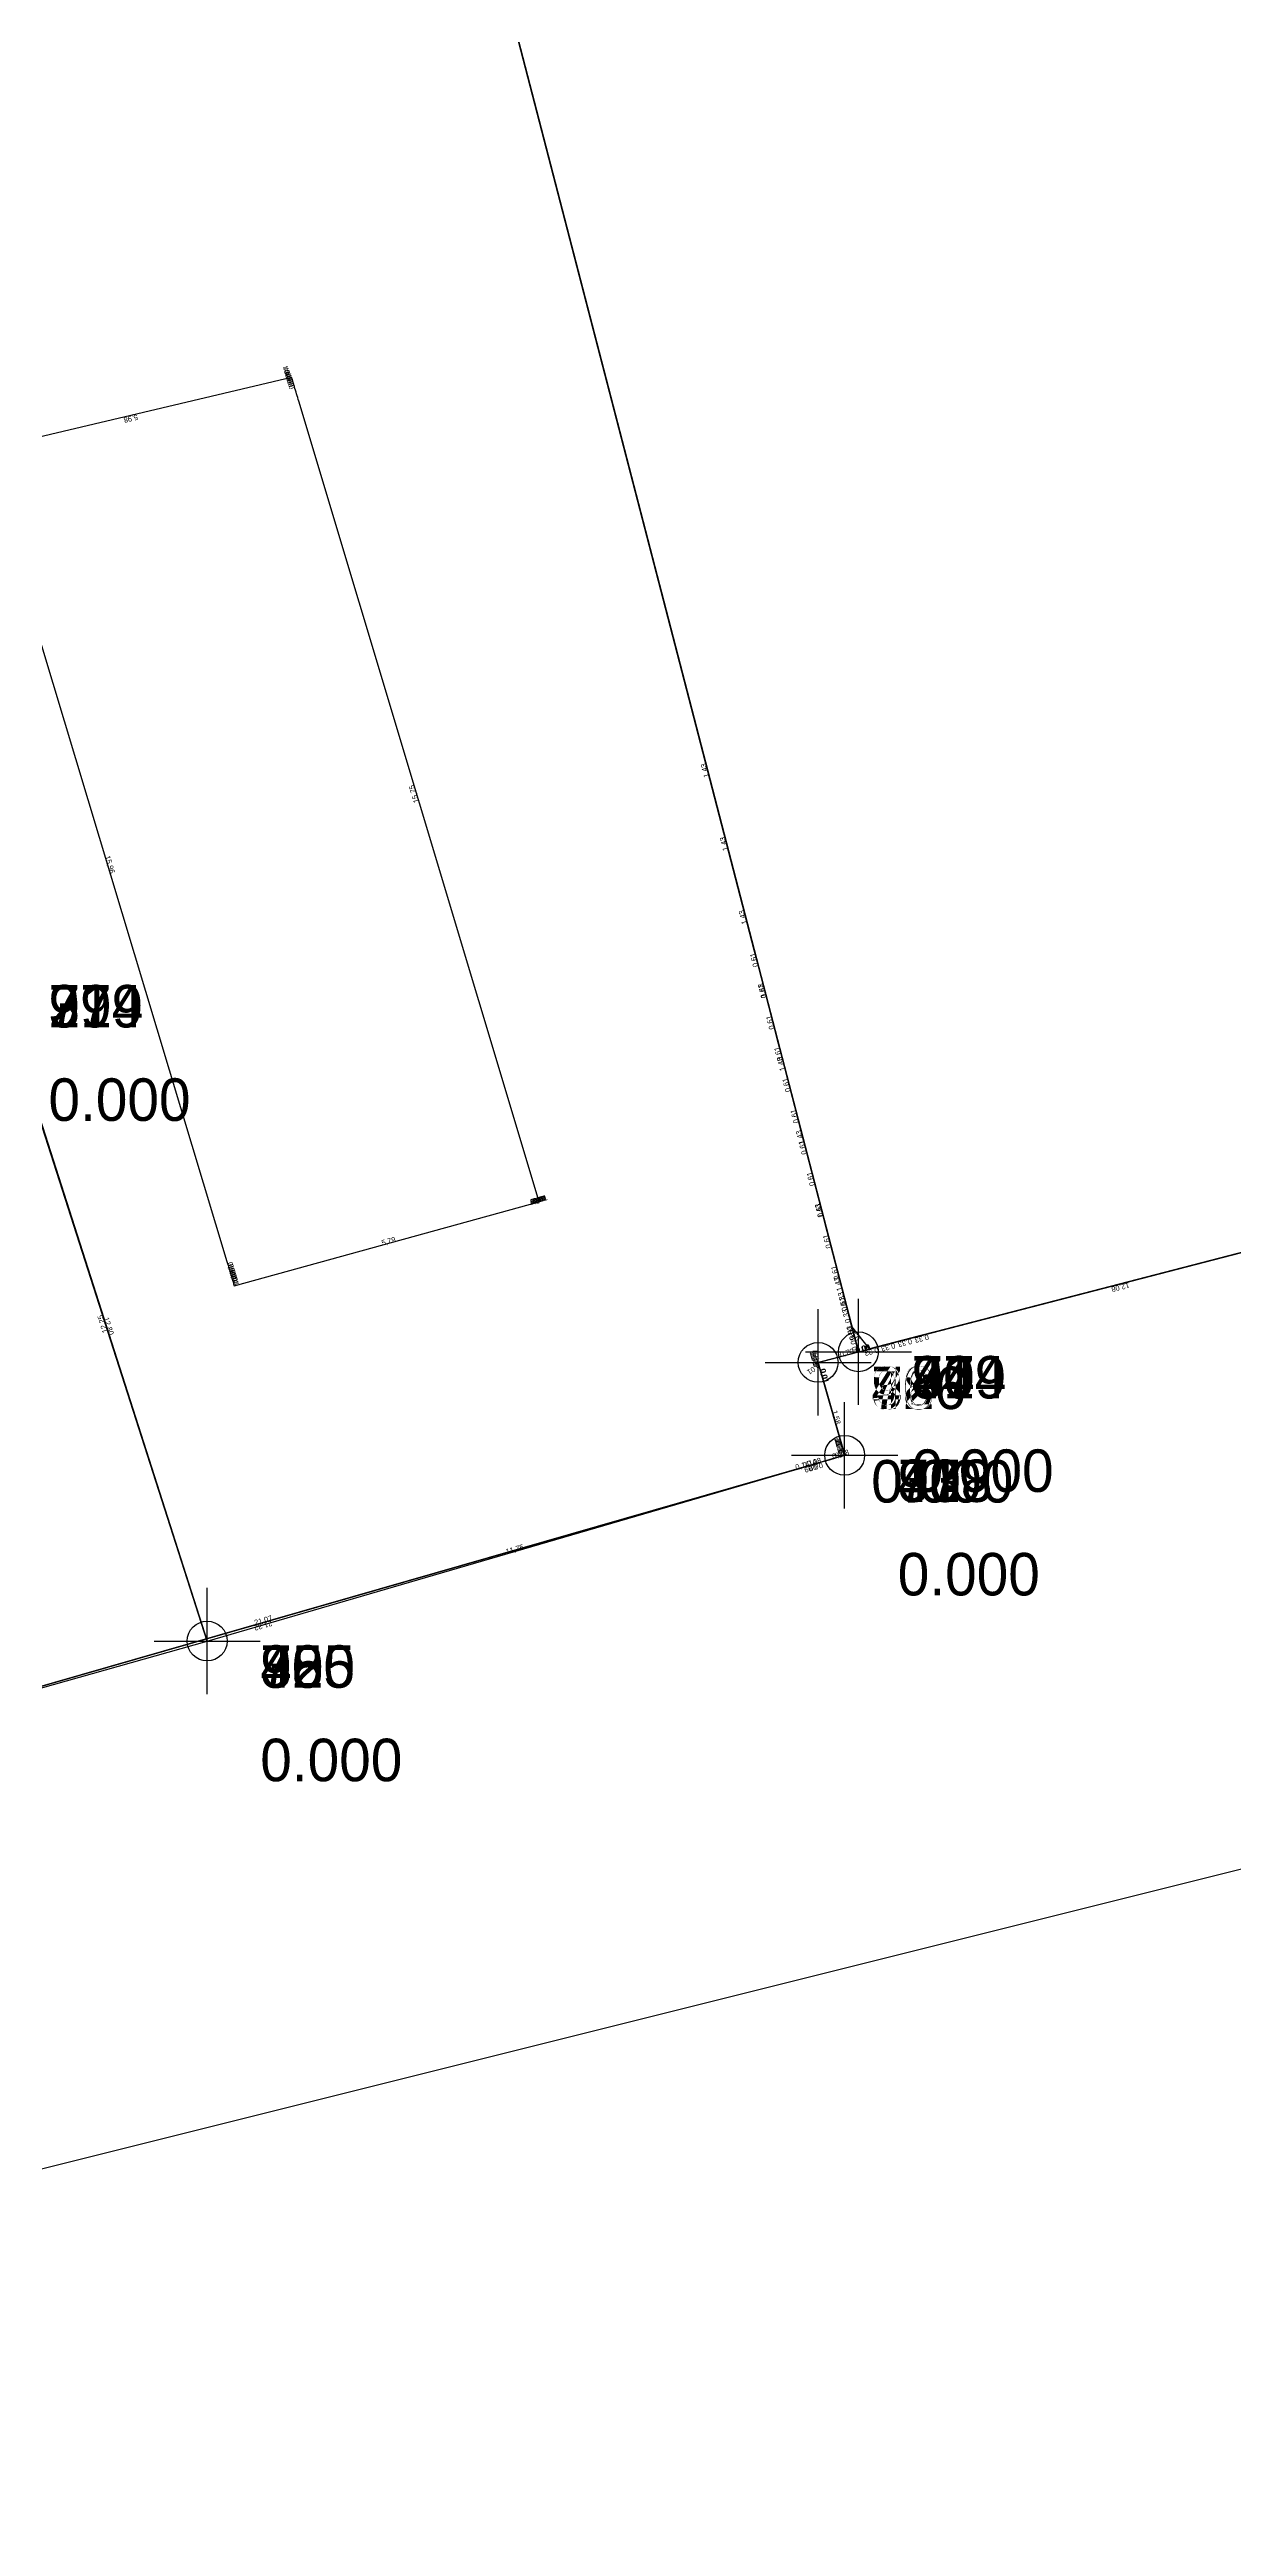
# Model space of a CAD drawing. Header units: metres. Extents: x 581016 to 32581287, y 5319908 to 5321142.
# Drawn here: x 581155.86 to 581178.16, y 5320146.43 to 5320193.09 of the extents above; entities that cross this region are included whole.
import ezdxf
from ezdxf.enums import TextEntityAlignment as Align

# ---------------------------------------------------------------- set-up
doc = ezdxf.new("R2010")
doc.units = ezdxf.units.M
doc.header["$PDMODE"] = 2
doc.header["$PDSIZE"] = 1
for name, color, linetype in [('EdgeLengths', 7, 'Continuous'), ('Flurstuecksgrenzedxf', 7, 'Continuous'), ('Gebaeudeumrissliniedxf', 7, 'Continuous'), ('Grenzpunktdxf', 7, 'Continuous'), ('PointHeights', 7, 'Continuous'), ('PointNames', 7, 'Continuous'), ('UmringIndustrieUGewerbefldxf', 7, 'Continuous'), ('UmringPStrassenverkehrdxf', 7, 'Continuous'), ('UmringPWohnbauFldxf', 7, 'Continuous')]:
    doc.layers.add(name, color=color, linetype=linetype)

msp = doc.modelspace()

# ---------------------------------------------------------------- linework, layer by layer
at = {"layer": 'Flurstuecksgrenzedxf', "color": 178}
for points in [[(581157.88, 5320219.54), (581171.1, 5320168.56), (581277.48, 5320196.13)], [(581157.88, 5320219.54), (581171.1, 5320168.56), (581277.48, 5320196.13)], [(581154.922, 5320175.296), (581158.83, 5320163.11), (581170.114, 5320166.398), (581170.189, 5320166.42), (581170.264, 5320166.442), (581170.338, 5320166.464), (581170.413, 5320166.486), (581170.488, 5320166.507), (581170.562, 5320166.529), (581170.637, 5320166.551), (581170.712, 5320166.573), (581170.787, 5320166.594), (581170.839, 5320166.613), (581170.836, 5320166.624), (581170.833, 5320166.635), (581170.83, 5320166.646), (581170.34, 5320168.36), (581171.054, 5320168.548), (581171.059, 5320168.549), (581171.064, 5320168.55), (581171.068, 5320168.552), (581171.073, 5320168.553), (581171.078, 5320168.554), (581171.082, 5320168.555), (581171.087, 5320168.557), (581171.092, 5320168.558), (581171.097, 5320168.559), (581171.076, 5320168.651), (581170.994, 5320168.968), (581170.912, 5320169.285), (581170.83, 5320169.602), (581158.327, 5320217.818)], [(581154.922, 5320175.296), (581158.83, 5320163.11), (581170.114, 5320166.398), (581170.189, 5320166.42), (581170.264, 5320166.442), (581170.338, 5320166.464), (581170.413, 5320166.486), (581170.488, 5320166.507), (581170.562, 5320166.529), (581170.637, 5320166.551), (581170.712, 5320166.573), (581170.787, 5320166.594), (581170.839, 5320166.613), (581170.836, 5320166.624), (581170.833, 5320166.635), (581170.83, 5320166.646), (581170.34, 5320168.36), (581171.054, 5320168.548), (581171.059, 5320168.549), (581171.064, 5320168.55), (581171.068, 5320168.552), (581171.073, 5320168.553), (581171.078, 5320168.554), (581171.082, 5320168.555), (581171.087, 5320168.557), (581171.092, 5320168.558), (581171.097, 5320168.559), (581171.076, 5320168.651), (581170.994, 5320168.968), (581170.912, 5320169.285), (581170.83, 5320169.602), (581158.327, 5320217.818)], [(581150.184, 5320160.672), (581158.83, 5320163.11), (581155.088, 5320174.776)], [(581150.184, 5320160.672), (581158.83, 5320163.11), (581155.088, 5320174.776)], [(581182.037, 5320171.391), (581170.345, 5320168.361), (581170.34, 5320168.358), (581170.344, 5320168.346), (581170.348, 5320168.334), (581170.351, 5320168.321), (581170.355, 5320168.309), (581170.358, 5320168.296), (581170.362, 5320168.284), (581170.365, 5320168.271), (581170.369, 5320168.259), (581170.372, 5320168.246), (581170.376, 5320168.234), (581170.38, 5320168.222), (581170.383, 5320168.209), (581170.817, 5320166.691), (581170.82, 5320166.678), (581170.824, 5320166.666), (581170.828, 5320166.654), (581170.831, 5320166.641), (581170.835, 5320166.629), (581170.838, 5320166.616), (581170.797, 5320166.598), (581170.712, 5320166.573), (581170.626, 5320166.548), (581170.541, 5320166.523), (581170.456, 5320166.498), (581170.37, 5320166.473), (581170.285, 5320166.448), (581149.79, 5320160.561)], [(581182.037, 5320171.391), (581170.345, 5320168.361), (581170.34, 5320168.358), (581170.344, 5320168.346), (581170.348, 5320168.334), (581170.351, 5320168.321), (581170.355, 5320168.309), (581170.358, 5320168.296), (581170.362, 5320168.284), (581170.365, 5320168.271), (581170.369, 5320168.259), (581170.372, 5320168.246), (581170.376, 5320168.234), (581170.38, 5320168.222), (581170.383, 5320168.209), (581170.817, 5320166.691), (581170.82, 5320166.678), (581170.824, 5320166.666), (581170.828, 5320166.654), (581170.831, 5320166.641), (581170.835, 5320166.629), (581170.838, 5320166.616), (581170.797, 5320166.598), (581170.712, 5320166.573), (581170.626, 5320166.548), (581170.541, 5320166.523), (581170.456, 5320166.498), (581170.37, 5320166.473), (581170.285, 5320166.448), (581149.79, 5320160.561)], [(581128.75, 5320146.43), (581181.13, 5320159.52)], [(581128.75, 5320146.43), (581181.13, 5320159.52)]]:
    msp.add_lwpolyline(points, dxfattribs=at)
at = {"layer": 'Gebaeudeumrissliniedxf', "color": 178}
msp.add_lwpolyline([(581154.6, 5320185.54), (581159.202, 5320170.261), (581159.213, 5320170.226), (581159.223, 5320170.191), (581159.234, 5320170.155), (581159.244, 5320170.12), (581159.255, 5320170.085), (581159.266, 5320170.05), (581159.276, 5320170.015), (581159.287, 5320169.98), (581159.297, 5320169.945), (581159.308, 5320169.91), (581159.318, 5320169.875), (581159.329, 5320169.84), (581159.339, 5320169.805), (581164.921, 5320171.34), (581164.934, 5320171.343), (581164.947, 5320171.347), (581164.959, 5320171.35), (581164.972, 5320171.354), (581164.985, 5320171.358), (581164.998, 5320171.361), (581165.011, 5320171.365), (581165.023, 5320171.368), (581165.036, 5320171.372), (581165.049, 5320171.376), (581165.062, 5320171.379), (581165.074, 5320171.383), (581165.087, 5320171.386), (581160.556, 5320186.466), (581160.545, 5320186.5), (581160.535, 5320186.535), (581160.525, 5320186.57), (581160.514, 5320186.604), (581160.504, 5320186.639), (581160.493, 5320186.673), (581160.483, 5320186.708), (581160.473, 5320186.743), (581160.462, 5320186.777), (581160.452, 5320186.812), (581160.441, 5320186.846), (581160.431, 5320186.881), (581160.42, 5320186.915)], close=True, dxfattribs=at)
msp.add_lwpolyline([(581154.6, 5320185.54), (581159.202, 5320170.261), (581159.213, 5320170.226), (581159.223, 5320170.191), (581159.234, 5320170.155), (581159.244, 5320170.12), (581159.255, 5320170.085), (581159.266, 5320170.05), (581159.276, 5320170.015), (581159.287, 5320169.98), (581159.297, 5320169.945), (581159.308, 5320169.91), (581159.318, 5320169.875), (581159.329, 5320169.84), (581159.339, 5320169.805), (581164.921, 5320171.34), (581164.934, 5320171.343), (581164.947, 5320171.347), (581164.959, 5320171.35), (581164.972, 5320171.354), (581164.985, 5320171.358), (581164.998, 5320171.361), (581165.011, 5320171.365), (581165.023, 5320171.368), (581165.036, 5320171.372), (581165.049, 5320171.376), (581165.062, 5320171.379), (581165.074, 5320171.383), (581165.087, 5320171.386), (581160.556, 5320186.466), (581160.545, 5320186.5), (581160.535, 5320186.535), (581160.525, 5320186.57), (581160.514, 5320186.604), (581160.504, 5320186.639), (581160.493, 5320186.673), (581160.483, 5320186.708), (581160.473, 5320186.743), (581160.462, 5320186.777), (581160.452, 5320186.812), (581160.441, 5320186.846), (581160.431, 5320186.881), (581160.42, 5320186.915)], close=True, dxfattribs=at)
at = {"layer": 'Grenzpunktdxf', "color": 178}
for centre in [(581170.34, 5320168.36), (581170.34, 5320168.36), (581170.34, 5320168.36), (581170.34, 5320168.36), (581171.1, 5320168.56), (581171.1, 5320168.56), (581171.1, 5320168.56), (581171.1, 5320168.56), (581170.84, 5320166.61), (581170.84, 5320166.61), (581170.84, 5320166.61), (581170.84, 5320166.61), (581158.83, 5320163.11), (581158.83, 5320163.11), (581158.83, 5320163.11), (581158.83, 5320163.11)]:
    msp.add_circle(centre, 0.375, dxfattribs=at)
at = {"layer": 'Grenzpunktdxf', "linetype": 'Continuous'}
for p in [(581171.1, 5320168.56), (581171.1, 5320168.56), (581171.1, 5320168.56), (581171.1, 5320168.56), (581170.34, 5320168.36), (581170.34, 5320168.36), (581170.34, 5320168.36), (581170.34, 5320168.36), (581170.84, 5320166.61), (581170.84, 5320166.61), (581170.84, 5320166.61), (581170.84, 5320166.61), (581158.83, 5320163.11), (581158.83, 5320163.11), (581158.83, 5320163.11), (581158.83, 5320163.11)]:
    msp.add_point(p, dxfattribs=at)
at = {"layer": 'UmringIndustrieUGewerbefldxf', "color": 178}
msp.add_lwpolyline([(581266.91, 5320193.39), (581264.341, 5320192.724), (581261.773, 5320192.058), (581259.204, 5320191.393), (581172.568, 5320168.94), (581172.253, 5320168.858), (581171.937, 5320168.777), (581171.622, 5320168.695), (581171.307, 5320168.614), (581170.977, 5320169.036), (581170.618, 5320170.418), (581170.26, 5320171.8), (581169.901, 5320173.182), (581169.543, 5320174.564), (581169.185, 5320175.946), (581168.826, 5320177.329), (581168.468, 5320178.711), (581168.109, 5320180.093), (581157.88, 5320219.54)], dxfattribs=at)
msp.add_lwpolyline([(581266.91, 5320193.39), (581264.341, 5320192.724), (581261.773, 5320192.058), (581259.204, 5320191.393), (581172.568, 5320168.94), (581172.253, 5320168.858), (581171.937, 5320168.777), (581171.622, 5320168.695), (581171.307, 5320168.614), (581170.977, 5320169.036), (581170.618, 5320170.418), (581170.26, 5320171.8), (581169.901, 5320173.182), (581169.543, 5320174.564), (581169.185, 5320175.946), (581168.826, 5320177.329), (581168.468, 5320178.711), (581168.109, 5320180.093), (581157.88, 5320219.54)], dxfattribs=at)
at = {"layer": 'UmringPStrassenverkehrdxf', "color": 178}
for points in [[(581182.037, 5320171.391), (581170.345, 5320168.361), (581170.34, 5320168.358), (581170.344, 5320168.346), (581170.348, 5320168.334), (581170.351, 5320168.321), (581170.355, 5320168.309), (581170.358, 5320168.296), (581170.362, 5320168.284), (581170.365, 5320168.271), (581170.369, 5320168.259), (581170.372, 5320168.246), (581170.376, 5320168.234), (581170.38, 5320168.222), (581170.383, 5320168.209), (581170.817, 5320166.691), (581170.82, 5320166.678), (581170.824, 5320166.666), (581170.828, 5320166.654), (581170.831, 5320166.641), (581170.835, 5320166.629), (581170.838, 5320166.616), (581170.797, 5320166.598), (581170.712, 5320166.573), (581170.626, 5320166.548), (581170.541, 5320166.523), (581170.456, 5320166.498), (581170.37, 5320166.473), (581170.285, 5320166.448), (581149.79, 5320160.561)], [(581182.037, 5320171.391), (581170.345, 5320168.361), (581170.34, 5320168.358), (581170.344, 5320168.346), (581170.348, 5320168.334), (581170.351, 5320168.321), (581170.355, 5320168.309), (581170.358, 5320168.296), (581170.362, 5320168.284), (581170.365, 5320168.271), (581170.369, 5320168.259), (581170.372, 5320168.246), (581170.376, 5320168.234), (581170.38, 5320168.222), (581170.383, 5320168.209), (581170.817, 5320166.691), (581170.82, 5320166.678), (581170.824, 5320166.666), (581170.828, 5320166.654), (581170.831, 5320166.641), (581170.835, 5320166.629), (581170.838, 5320166.616), (581170.797, 5320166.598), (581170.712, 5320166.573), (581170.626, 5320166.548), (581170.541, 5320166.523), (581170.456, 5320166.498), (581170.37, 5320166.473), (581170.285, 5320166.448), (581149.79, 5320160.561)], [(581128.75, 5320146.43), (581181.13, 5320159.52)], [(581128.75, 5320146.43), (581181.13, 5320159.52)]]:
    msp.add_lwpolyline(points, dxfattribs=at)
at = {"layer": 'UmringPWohnbauFldxf', "color": 178}
msp.add_lwpolyline([(581149.61, 5320160.51), (581169.858, 5320166.324), (581169.997, 5320166.364), (581170.135, 5320166.405), (581170.274, 5320166.445), (581170.413, 5320166.486), (581170.552, 5320166.526), (581170.691, 5320166.566), (581170.829, 5320166.607), (581170.835, 5320166.629), (581170.829, 5320166.649), (581170.823, 5320166.669), (581170.817, 5320166.689), (581170.812, 5320166.71), (581170.806, 5320166.73), (581170.361, 5320168.287), (581170.355, 5320168.307), (581170.349, 5320168.327), (581170.344, 5320168.348), (581170.343, 5320168.361), (581170.352, 5320168.363), (581170.361, 5320168.366), (581170.37, 5320168.368), (581170.379, 5320168.37), (581170.387, 5320168.372), (581170.396, 5320168.375), (581170.405, 5320168.377), (581170.414, 5320168.379), (581170.422, 5320168.382), (581171.099, 5320168.56), (581170.971, 5320169.058), (581170.818, 5320169.648), (581170.665, 5320170.237), (581170.512, 5320170.826), (581170.36, 5320171.415), (581170.207, 5320172.004), (581170.054, 5320172.593), (581169.901, 5320173.182), (581169.749, 5320173.771), (581169.596, 5320174.36), (581169.443, 5320174.949), (581169.29, 5320175.539), (581169.138, 5320176.128), (581157.88, 5320219.54)], dxfattribs=at)
msp.add_lwpolyline([(581149.61, 5320160.51), (581169.858, 5320166.324), (581169.997, 5320166.364), (581170.135, 5320166.405), (581170.274, 5320166.445), (581170.413, 5320166.486), (581170.552, 5320166.526), (581170.691, 5320166.566), (581170.829, 5320166.607), (581170.835, 5320166.629), (581170.829, 5320166.649), (581170.823, 5320166.669), (581170.817, 5320166.689), (581170.812, 5320166.71), (581170.806, 5320166.73), (581170.361, 5320168.287), (581170.355, 5320168.307), (581170.349, 5320168.327), (581170.344, 5320168.348), (581170.343, 5320168.361), (581170.352, 5320168.363), (581170.361, 5320168.366), (581170.37, 5320168.368), (581170.379, 5320168.37), (581170.387, 5320168.372), (581170.396, 5320168.375), (581170.405, 5320168.377), (581170.414, 5320168.379), (581170.422, 5320168.382), (581171.099, 5320168.56), (581170.971, 5320169.058), (581170.818, 5320169.648), (581170.665, 5320170.237), (581170.512, 5320170.826), (581170.36, 5320171.415), (581170.207, 5320172.004), (581170.054, 5320172.593), (581169.901, 5320173.182), (581169.749, 5320173.771), (581169.596, 5320174.36), (581169.443, 5320174.949), (581169.29, 5320175.539), (581169.138, 5320176.128), (581157.88, 5320219.54)], dxfattribs=at)

# ---------------------------------------------------------------- texts
at = {"layer": 'EdgeLengths', "linetype": 'Continuous'}
for s, rotation, p in [('0,04', 106.7735, (581160.426, 5320186.888)), ('0,04', 106.7735, (581160.426, 5320186.888)), ('0,04', 106.7735, (581160.436, 5320186.854)), ('0,04', 106.7735, (581160.436, 5320186.854)), ('0,04', 106.7735, (581160.446, 5320186.819)), ('0,04', 106.7735, (581160.446, 5320186.819)), ('0,04', 106.7735, (581160.457, 5320186.784)), ('0,04', 106.7735, (581160.457, 5320186.784)), ('0,04', 106.7735, (581160.467, 5320186.75)), ('0,04', 106.7735, (581160.467, 5320186.75)), ('0,04', 106.7735, (581160.478, 5320186.715)), ('0,04', 106.7735, (581160.478, 5320186.715)), ('0,04', 106.7735, (581160.488, 5320186.681)), ('0,04', 106.7735, (581160.488, 5320186.681)), ('0,04', 106.7735, (581160.499, 5320186.646)), ('0,04', 106.7735, (581160.499, 5320186.646)), ('0,04', 106.7735, (581160.509, 5320186.612)), ('0,04', 106.7735, (581160.509, 5320186.612)), ('0,04', 106.7735, (581160.519, 5320186.577)), ('0,04', 106.7735, (581160.519, 5320186.577)), ('0,04', 106.7735, (581160.53, 5320186.542)), ('0,04', 106.7735, (581160.53, 5320186.542)), ('0,04', 106.7735, (581160.54, 5320186.508)), ('0,04', 106.7735, (581160.54, 5320186.508)), ('0,04', 106.7735, (581160.551, 5320186.473)), ('0,04', 106.7735, (581160.551, 5320186.473)), ('5,98', -166.7044, (581157.51, 5320186.218)), ('5,98', -166.7044, (581157.51, 5320186.218)), ('1,43', 104.5376, (581168.289, 5320179.392)), ('1,43', 104.5376, (581168.289, 5320179.392)), ('15,75', 106.7252, (581162.822, 5320178.916)), ('15,75', 106.7252, (581162.822, 5320178.916)), ('1,43', 104.5376, (581168.647, 5320178.01)), ('1,43', 104.5376, (581168.647, 5320178.01)), ('15,96', -73.2374, (581156.901, 5320177.89)), ('15,96', -73.2374, (581156.901, 5320177.89)), ('1,43', 104.5376, (581169.005, 5320176.627)), ('1,43', 104.5376, (581169.005, 5320176.627)), ('0,61', 104.5376, (581169.214, 5320175.823)), ('0,61', 104.5376, (581169.214, 5320175.823)), ('1,43', 104.5376, (581169.364, 5320175.245)), ('1,43', 104.5376, (581169.364, 5320175.245)), ('0,61', 104.5376, (581169.367, 5320175.234)), ('0,61', 104.5376, (581169.367, 5320175.234)), ('0,61', 104.5376, (581169.519, 5320174.645)), ('0,61', 104.5376, (581169.519, 5320174.645)), ('0,61', 104.5376, (581169.672, 5320174.056)), ('0,61', 104.5376, (581169.672, 5320174.056)), ('1,43', 104.5376, (581169.722, 5320173.863)), ('1,43', 104.5376, (581169.722, 5320173.863)), ('0,61', 104.5376, (581169.825, 5320173.467)), ('0,61', 104.5376, (581169.825, 5320173.467)), ('0,61', 104.5376, (581169.978, 5320172.878)), ('0,61', 104.5376, (581169.978, 5320172.878)), ('1,43', 104.5376, (581170.081, 5320172.481)), ('1,43', 104.5376, (581170.081, 5320172.481)), ('0,61', 104.5376, (581170.131, 5320172.289)), ('0,61', 104.5376, (581170.131, 5320172.289)), ('0,61', 104.5376, (581170.283, 5320171.699)), ('0,61', 104.5376, (581170.283, 5320171.699)), ('0,01', 15.7346, (581164.927, 5320171.331)), ('0,01', 15.7346, (581164.927, 5320171.331)), ('0,01', 15.7346, (581164.94, 5320171.335)), ('0,01', 15.7346, (581164.94, 5320171.335)), ('0,01', 15.7346, (581164.953, 5320171.339)), ('0,01', 15.7346, (581164.953, 5320171.339)), ('0,01', 15.7346, (581164.966, 5320171.342)), ('0,01', 15.7346, (581164.966, 5320171.342)), ('0,01', 15.7346, (581164.979, 5320171.346)), ('0,01', 15.7346, (581164.979, 5320171.346)), ('0,01', 15.7346, (581164.991, 5320171.349)), ('0,01', 15.7346, (581164.991, 5320171.349)), ('0,01', 15.7346, (581165.004, 5320171.353)), ('0,01', 15.7346, (581165.004, 5320171.353)), ('0,01', 15.7346, (581165.017, 5320171.357)), ('0,01', 15.7346, (581165.017, 5320171.357)), ('0,01', 15.7346, (581165.03, 5320171.36)), ('0,01', 15.7346, (581165.03, 5320171.36)), ('0,01', 15.7346, (581165.042, 5320171.364)), ('0,01', 15.7346, (581165.042, 5320171.364)), ('0,01', 15.7346, (581165.055, 5320171.367)), ('0,01', 15.7346, (581165.055, 5320171.367)), ('0,01', 15.7346, (581165.068, 5320171.371)), ('0,01', 15.7346, (581165.068, 5320171.371)), ('0,01', 15.7346, (581165.081, 5320171.375)), ('0,01', 15.7346, (581165.081, 5320171.375)), ('0,61', 104.5376, (581170.436, 5320171.11)), ('0,61', 104.5376, (581170.436, 5320171.11)), ('1,43', 104.5376, (581170.439, 5320171.099)), ('1,43', 104.5376, (581170.439, 5320171.099)), ('5,79', 15.3724, (581162.13, 5320170.562)), ('5,79', 15.3724, (581162.13, 5320170.562)), ('0,61', 104.5376, (581170.589, 5320170.521)), ('0,61', 104.5376, (581170.589, 5320170.521)), ('0,04', -73.2374, (581159.208, 5320170.233)), ('0,04', -73.2374, (581159.208, 5320170.233)), ('0,04', -73.2374, (581159.218, 5320170.198)), ('0,04', -73.2374, (581159.218, 5320170.198)), ('0,04', -73.2374, (581159.229, 5320170.163)), ('0,04', -73.2374, (581159.229, 5320170.163)), ('0,04', -73.2374, (581159.239, 5320170.128)), ('0,04', -73.2374, (581159.239, 5320170.128)), ('0,04', -73.2374, (581159.25, 5320170.093)), ('0,04', -73.2374, (581159.25, 5320170.093)), ('0,04', -73.2374, (581159.26, 5320170.058)), ('0,04', -73.2374, (581159.26, 5320170.058)), ('0,04', -73.2374, (581159.271, 5320170.023)), ('0,04', -73.2374, (581159.271, 5320170.023)), ('0,61', 104.5376, (581170.742, 5320169.932)), ('0,61', 104.5376, (581170.742, 5320169.932)), ('0,04', -73.2374, (581159.281, 5320169.988)), ('0,04', -73.2374, (581159.281, 5320169.988)), ('0,04', -73.2374, (581159.292, 5320169.953)), ('0,04', -73.2374, (581159.292, 5320169.953)), ('0,04', -73.2374, (581159.302, 5320169.918)), ('0,04', -73.2374, (581159.302, 5320169.918)), ('0,04', -73.2374, (581159.313, 5320169.883)), ('0,04', -73.2374, (581159.313, 5320169.883)), ('0,04', -73.2374, (581159.324, 5320169.848)), ('0,04', -73.2374, (581159.324, 5320169.848)), ('0,04', -73.2374, (581159.334, 5320169.813)), ('0,04', -73.2374, (581159.334, 5320169.813)), ('1,43', 104.5376, (581170.797, 5320169.717)), ('1,43', 104.5376, (581170.797, 5320169.717)), ('0,33', 104.5376, (581170.871, 5320169.434)), ('0,33', 104.5376, (581170.871, 5320169.434)), ('0,61', 104.5376, (581170.894, 5320169.343)), ('0,61', 104.5376, (581170.894, 5320169.343)), ('12,08', -165.4744, (581176.191, 5320169.866)), ('12,08', -165.4744, (581176.191, 5320169.866)), ('12,08', -165.4744, (581176.191, 5320169.866)), ('12,08', -165.4744, (581176.191, 5320169.866)), ('12,25', 107.7831, (581156.959, 5320168.933)), ('12,25', 107.7831, (581156.959, 5320168.933)), ('12,80', -72.2169, (581156.876, 5320169.193)), ('12,80', -72.2169, (581156.876, 5320169.193)), ('0,33', 104.5376, (581170.953, 5320169.116)), ('0,33', 104.5376, (581170.953, 5320169.116)), ('0,70', 14.7436, (581170.761, 5320168.461)), ('0,70', 14.7436, (581170.761, 5320168.461)), ('0,33', 104.5376, (581171.035, 5320168.799)), ('0,33', 104.5376, (581171.035, 5320168.799)), ('0,51', 104.3821, (581171.035, 5320168.799)), ('0,51', 104.3821, (581171.035, 5320168.799)), ('0,54', 128.0171, (581171.142, 5320168.815)), ('0,54', 128.0171, (581171.142, 5320168.815)), ('0,09', 102.4015, (581171.087, 5320168.595)), ('0,09', 102.4015, (581171.087, 5320168.595)), ('0,00', 14.7436, (581171.056, 5320168.539)), ('0,00', 14.7436, (581171.056, 5320168.539)), ('0,00', 14.7436, (581171.061, 5320168.54)), ('0,00', 14.7436, (581171.061, 5320168.54)), ('0,00', 14.7436, (581171.066, 5320168.541)), ('0,00', 14.7436, (581171.066, 5320168.541)), ('0,00', 14.7436, (581171.071, 5320168.542)), ('0,00', 14.7436, (581171.071, 5320168.542)), ('0,00', 14.7436, (581171.075, 5320168.544)), ('0,00', 14.7436, (581171.075, 5320168.544)), ('0,00', 14.7436, (581171.08, 5320168.545)), ('0,00', 14.7436, (581171.08, 5320168.545)), ('0,00', 14.7436, (581171.085, 5320168.546)), ('0,00', 14.7436, (581171.085, 5320168.546)), ('0,00', 14.7436, (581171.09, 5320168.547)), ('0,00', 14.7436, (581171.09, 5320168.547)), ('0,00', 14.7436, (581171.094, 5320168.548)), ('0,00', 14.7436, (581171.094, 5320168.548)), ('0,33', -165.4895, (581171.464, 5320168.644)), ('0,33', -165.4895, (581171.464, 5320168.644)), ('0,33', -165.4895, (581171.78, 5320168.726)), ('0,33', -165.4895, (581171.78, 5320168.726)), ('0,33', -165.4895, (581172.095, 5320168.808)), ('0,33', -165.4895, (581172.095, 5320168.808)), ('0,33', -165.4895, (581172.41, 5320168.889)), ('0,33', -165.4895, (581172.41, 5320168.889)), ('0,01', -146.8343, (581170.343, 5320168.35)), ('0,01', -146.8343, (581170.343, 5320168.35)), ('0,01', -146.8343, (581170.343, 5320168.35)), ('0,01', -146.8343, (581170.343, 5320168.35)), ('0,02', 105.9454, (581170.346, 5320168.327)), ('0,02', 105.9454, (581170.346, 5320168.327)), ('0,02', 105.9454, (581170.352, 5320168.307)), ('0,02', 105.9454, (581170.352, 5320168.307)), ('0,02', 105.9454, (581170.358, 5320168.287)), ('0,02', 105.9454, (581170.358, 5320168.287)), ('0,01', 90.7639, (581170.343, 5320168.344)), ('0,01', 90.7639, (581170.343, 5320168.344)), ('0,01', 14.7436, (581170.348, 5320168.352)), ('0,01', 14.7436, (581170.348, 5320168.352)), ('0,01', 14.7436, (581170.357, 5320168.354)), ('0,01', 14.7436, (581170.357, 5320168.354)), ('0,01', -74.0546, (581170.342, 5320168.342)), ('0,01', -74.0546, (581170.342, 5320168.342)), ('0,01', -74.0546, (581170.342, 5320168.342)), ('0,01', -74.0546, (581170.342, 5320168.342)), ('0,01', -74.0546, (581170.346, 5320168.33)), ('0,01', -74.0546, (581170.346, 5320168.33)), ('0,01', -74.0546, (581170.346, 5320168.33)), ('0,01', -74.0546, (581170.346, 5320168.33)), ('0,01', 14.7436, (581170.365, 5320168.357)), ('0,01', 14.7436, (581170.365, 5320168.357)), ('0,01', -74.0546, (581170.349, 5320168.317)), ('0,01', -74.0546, (581170.349, 5320168.317)), ('0,01', -74.0546, (581170.349, 5320168.317)), ('0,01', -74.0546, (581170.349, 5320168.317)), ('0,01', -74.0546, (581170.353, 5320168.305)), ('0,01', -74.0546, (581170.353, 5320168.305)), ('0,01', -74.0546, (581170.353, 5320168.305)), ('0,01', -74.0546, (581170.353, 5320168.305)), ('0,01', 14.7436, (581170.374, 5320168.359)), ('0,01', 14.7436, (581170.374, 5320168.359)), ('0,01', -74.0546, (581170.356, 5320168.292)), ('0,01', -74.0546, (581170.356, 5320168.292)), ('0,01', -74.0546, (581170.356, 5320168.292)), ('0,01', -74.0546, (581170.356, 5320168.292)), ('0,01', -74.0546, (581170.36, 5320168.28)), ('0,01', -74.0546, (581170.36, 5320168.28)), ('0,01', -74.0546, (581170.36, 5320168.28)), ('0,01', -74.0546, (581170.36, 5320168.28)), ('0,01', -74.0546, (581170.364, 5320168.268)), ('0,01', -74.0546, (581170.364, 5320168.268)), ('0,01', -74.0546, (581170.364, 5320168.268)), ('0,01', -74.0546, (581170.364, 5320168.268)), ('0,01', 14.7436, (581170.383, 5320168.361)), ('0,01', 14.7436, (581170.383, 5320168.361)), ('0,01', -74.0546, (581170.367, 5320168.255)), ('0,01', -74.0546, (581170.367, 5320168.255)), ('0,01', -74.0546, (581170.367, 5320168.255)), ('0,01', -74.0546, (581170.367, 5320168.255)), ('0,01', -74.0546, (581170.371, 5320168.243)), ('0,01', -74.0546, (581170.371, 5320168.243)), ('0,01', -74.0546, (581170.371, 5320168.243)), ('0,01', -74.0546, (581170.371, 5320168.243)), ('0,01', 14.7436, (581170.392, 5320168.364)), ('0,01', 14.7436, (581170.392, 5320168.364)), ('0,01', -74.0546, (581170.374, 5320168.23)), ('0,01', -74.0546, (581170.374, 5320168.23)), ('0,01', -74.0546, (581170.374, 5320168.23)), ('0,01', -74.0546, (581170.374, 5320168.23)), ('0,01', -74.0546, (581170.378, 5320168.218)), ('0,01', -74.0546, (581170.378, 5320168.218)), ('0,01', -74.0546, (581170.378, 5320168.218)), ('0,01', -74.0546, (581170.378, 5320168.218)), ('0,01', 14.7436, (581170.4, 5320168.366)), ('0,01', 14.7436, (581170.4, 5320168.366)), ('0,01', -74.0546, (581170.381, 5320168.205)), ('0,01', -74.0546, (581170.381, 5320168.205)), ('0,01', -74.0546, (581170.381, 5320168.205)), ('0,01', -74.0546, (581170.381, 5320168.205)), ('0,01', 14.7436, (581170.409, 5320168.368)), ('0,01', 14.7436, (581170.409, 5320168.368)), ('0,01', 14.7436, (581170.418, 5320168.371)), ('0,01', 14.7436, (581170.418, 5320168.371)), ('0,74', 14.7436, (581170.697, 5320168.444)), ('0,74', 14.7436, (581170.697, 5320168.444)), ('1,62', 105.9454, (581170.583, 5320167.498)), ('1,62', 105.9454, (581170.583, 5320167.498)), ('1,78', 105.9454, (581170.585, 5320167.493)), ('1,78', 105.9454, (581170.585, 5320167.493)), ('1,58', -74.0546, (581170.6, 5320167.44)), ('1,58', -74.0546, (581170.6, 5320167.44)), ('1,58', -74.0546, (581170.6, 5320167.44)), ('1,58', -74.0546, (581170.6, 5320167.44)), ('0,02', 105.9454, (581170.809, 5320166.71)), ('0,02', 105.9454, (581170.809, 5320166.71)), ('0,02', 105.9454, (581170.814, 5320166.689)), ('0,02', 105.9454, (581170.814, 5320166.689)), ('0,02', 105.9454, (581170.82, 5320166.669)), ('0,02', 105.9454, (581170.82, 5320166.669)), ('0,02', 105.9454, (581170.826, 5320166.649)), ('0,02', 105.9454, (581170.826, 5320166.649)), ('0,02', 105.9454, (581170.832, 5320166.629)), ('0,02', 105.9454, (581170.832, 5320166.629)), ('0,01', 105.9454, (581170.831, 5320166.63)), ('0,01', 105.9454, (581170.831, 5320166.63)), ('0,01', 105.9454, (581170.834, 5320166.619)), ('0,01', 105.9454, (581170.834, 5320166.619)), ('0,01', 105.9454, (581170.838, 5320166.609)), ('0,01', 105.9454, (581170.838, 5320166.609)), ('0,02', 76.2172, (581170.832, 5320166.608)), ('0,02', 76.2172, (581170.832, 5320166.608)), ('0,06', 19.577, (581170.813, 5320166.594)), ('0,06', 19.577, (581170.813, 5320166.594)), ('0,14', 16.2474, (581169.927, 5320166.334)), ('0,14', 16.2474, (581169.927, 5320166.334)), ('0,14', 16.2474, (581170.066, 5320166.374)), ('0,14', 16.2474, (581170.066, 5320166.374)), ('0,09', -163.7526, (581170.328, 5320166.451)), ('0,09', -163.7526, (581170.328, 5320166.451)), ('0,09', -163.7526, (581170.328, 5320166.451)), ('0,09', -163.7526, (581170.328, 5320166.451)), ('0,08', 16.2474, (581170.151, 5320166.399)), ('0,08', 16.2474, (581170.151, 5320166.399)), ('0,09', -163.7526, (581170.413, 5320166.476)), ('0,09', -163.7526, (581170.413, 5320166.476)), ('0,09', -163.7526, (581170.413, 5320166.476)), ('0,09', -163.7526, (581170.413, 5320166.476)), ('0,14', 16.2474, (581170.205, 5320166.415)), ('0,14', 16.2474, (581170.205, 5320166.415)), ('0,08', 16.2474, (581170.226, 5320166.421)), ('0,08', 16.2474, (581170.226, 5320166.421)), ('0,09', -163.7526, (581170.498, 5320166.5)), ('0,09', -163.7526, (581170.498, 5320166.5)), ('0,09', -163.7526, (581170.498, 5320166.5)), ('0,09', -163.7526, (581170.498, 5320166.5)), ('0,08', 16.2474, (581170.301, 5320166.443)), ('0,08', 16.2474, (581170.301, 5320166.443)), ('0,14', 16.2474, (581170.344, 5320166.455)), ('0,14', 16.2474, (581170.344, 5320166.455)), ('0,09', -163.7526, (581170.584, 5320166.525)), ('0,09', -163.7526, (581170.584, 5320166.525)), ('0,09', -163.7526, (581170.584, 5320166.525)), ('0,09', -163.7526, (581170.584, 5320166.525)), ('0,08', 16.2474, (581170.376, 5320166.465)), ('0,08', 16.2474, (581170.376, 5320166.465)), ('0,09', -163.7526, (581170.669, 5320166.55)), ('0,09', -163.7526, (581170.669, 5320166.55)), ('0,09', -163.7526, (581170.669, 5320166.55)), ('0,09', -163.7526, (581170.669, 5320166.55)), ('0,08', 16.2474, (581170.45, 5320166.486)), ('0,08', 16.2474, (581170.45, 5320166.486)), ('0,14', 16.2474, (581170.482, 5320166.496)), ('0,14', 16.2474, (581170.482, 5320166.496)), ('0,08', 16.2474, (581170.525, 5320166.508)), ('0,08', 16.2474, (581170.525, 5320166.508)), ('0,09', -163.7526, (581170.755, 5320166.575)), ('0,09', -163.7526, (581170.755, 5320166.575)), ('0,09', -163.7526, (581170.755, 5320166.575)), ('0,09', -163.7526, (581170.755, 5320166.575)), ('0,08', 16.2474, (581170.6, 5320166.53)), ('0,08', 16.2474, (581170.6, 5320166.53)), ('0,04', -155.4811, (581170.818, 5320166.597)), ('0,04', -155.4811, (581170.818, 5320166.597)), ('0,04', -155.4811, (581170.818, 5320166.597)), ('0,04', -155.4811, (581170.818, 5320166.597)), ('0,14', 16.2474, (581170.621, 5320166.536)), ('0,14', 16.2474, (581170.621, 5320166.536)), ('0,08', 16.2474, (581170.675, 5320166.552)), ('0,08', 16.2474, (581170.675, 5320166.552)), ('0,08', 16.2474, (581170.749, 5320166.574)), ('0,08', 16.2474, (581170.749, 5320166.574)), ('0,14', 16.2474, (581170.76, 5320166.577)), ('0,14', 16.2474, (581170.76, 5320166.577)), ('0,01', -74.0546, (581170.819, 5320166.675)), ('0,01', -74.0546, (581170.819, 5320166.675)), ('0,01', -74.0546, (581170.819, 5320166.675)), ('0,01', -74.0546, (581170.819, 5320166.675)), ('0,01', -74.0546, (581170.822, 5320166.662)), ('0,01', -74.0546, (581170.822, 5320166.662)), ('0,01', -74.0546, (581170.822, 5320166.662)), ('0,01', -74.0546, (581170.822, 5320166.662)), ('0,01', -74.0546, (581170.826, 5320166.65)), ('0,01', -74.0546, (581170.826, 5320166.65)), ('0,01', -74.0546, (581170.826, 5320166.65)), ('0,01', -74.0546, (581170.826, 5320166.65)), ('0,01', -74.0546, (581170.829, 5320166.637)), ('0,01', -74.0546, (581170.829, 5320166.637)), ('0,01', -74.0546, (581170.829, 5320166.637)), ('0,01', -74.0546, (581170.829, 5320166.637)), ('0,01', -74.0546, (581170.833, 5320166.625)), ('0,01', -74.0546, (581170.833, 5320166.625)), ('0,01', -74.0546, (581170.833, 5320166.625)), ('0,01', -74.0546, (581170.833, 5320166.625)), ('0,01', -74.0546, (581170.836, 5320166.612)), ('0,01', -74.0546, (581170.836, 5320166.612)), ('0,01', -74.0546, (581170.836, 5320166.612)), ('0,01', -74.0546, (581170.836, 5320166.612)), ('11,75', 16.2474, (581164.472, 5320164.744)), ('11,75', 16.2474, (581164.472, 5320164.744)), ('21,07', 16.0204, (581159.734, 5320163.407)), ('21,07', 16.0204, (581159.734, 5320163.407)), ('21,32', -163.9725, (581160.038, 5320163.495)), ('21,32', -163.9725, (581160.038, 5320163.495)), ('21,32', -163.9725, (581160.038, 5320163.495)), ('21,32', -163.9725, (581160.038, 5320163.495))]:
    msp.add_text(s, height=0.1, rotation=rotation, dxfattribs=at).set_placement(p)
at = {"layer": 'PointHeights', "linetype": 'Continuous'}
for p in [(581155.84, 5320173.71), (581155.84, 5320173.71), (581155.84, 5320173.71), (581155.84, 5320173.71), (581171.34, 5320166.52), (581171.34, 5320166.52), (581171.34, 5320166.52), (581171.34, 5320166.52), (581172.1, 5320166.72), (581172.1, 5320166.72), (581172.1, 5320166.72), (581172.1, 5320166.72), (581171.84, 5320164.77), (581171.84, 5320164.77), (581171.84, 5320164.77), (581171.84, 5320164.77), (581159.83, 5320161.27), (581159.83, 5320161.27), (581159.83, 5320161.27), (581159.83, 5320161.27)]:
    msp.add_text('0.000', height=0.8, dxfattribs=at).set_placement(p, align=Align.TOP_LEFT)
at = {"layer": 'PointNames', "linetype": 'Continuous'}
for s, p in [('39', (581155.84, 5320175.47)), ('974', (581155.84, 5320175.47)), ('299', (581155.84, 5320175.47)), ('714', (581155.84, 5320175.47)), ('46', (581171.34, 5320168.28)), ('306', (581171.34, 5320168.28)), ('981', (581171.34, 5320168.28)), ('721', (581171.34, 5320168.28)), ('44', (581172.1, 5320168.48)), ('304', (581172.1, 5320168.48)), ('979', (581172.1, 5320168.48)), ('719', (581172.1, 5320168.48)), ('43', (581171.84, 5320166.53)), ('303', (581171.84, 5320166.53)), ('978', (581171.84, 5320166.53)), ('718', (581171.84, 5320166.53)), ('45', (581159.83, 5320163.03)), ('305', (581159.83, 5320163.03)), ('980', (581159.83, 5320163.03)), ('720', (581159.83, 5320163.03))]:
    msp.add_text(s, height=0.8, dxfattribs=at).set_placement(p, align=Align.TOP_LEFT)

doc.saveas('drawing.dxf')
